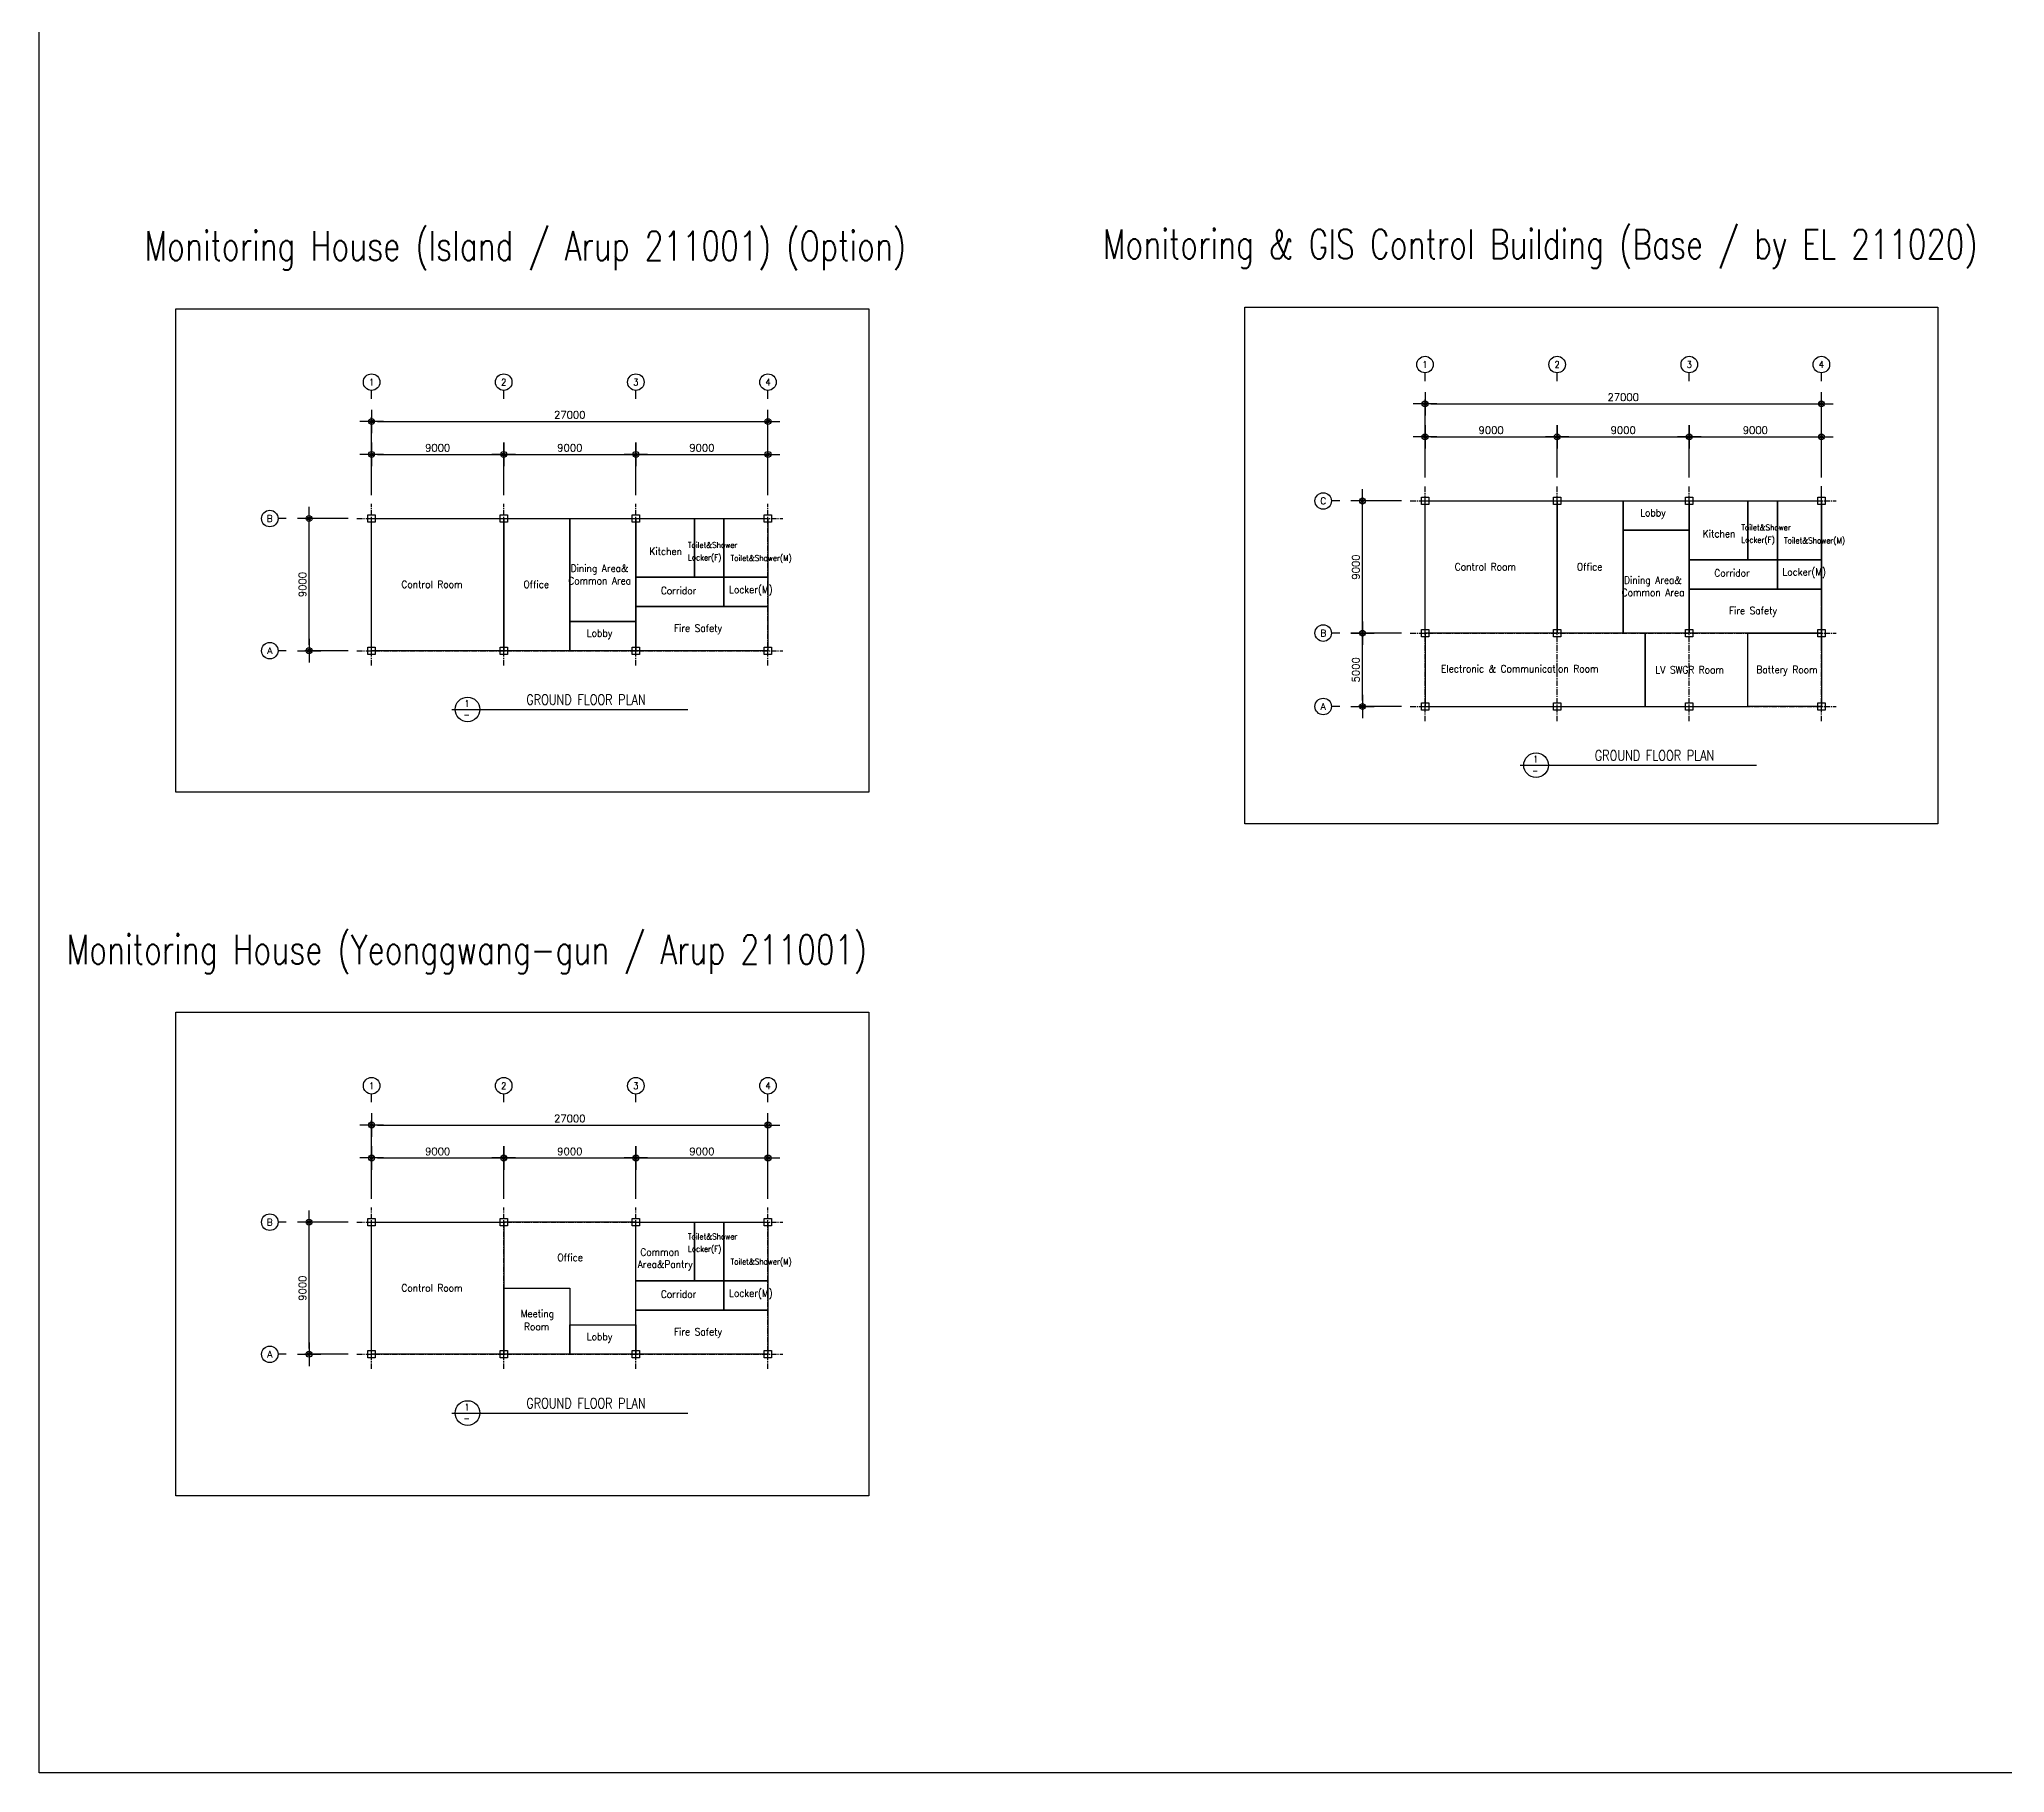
# Model space of a CAD drawing. Header units: millimetres. Extents: x 1547303 to 2238727, y -106680 to 167950.
# Drawn here: x 1817916 to 1951789, y -106680 to 11391 of the extents above; entities that cross this region are included whole.
import ezdxf
from ezdxf.enums import TextEntityAlignment as Align

# ---------------------------------------------------------------- set-up
doc = ezdxf.new("R2010")
doc.units = ezdxf.units.MM
doc.header["$LTSCALE"] = 150
doc.linetypes.add('CENTERX2', pattern=[4, 2.5, -0.5, 0.5, -0.5])
doc.layers.get('Defpoints').update_dxf_attribs({"color": 140})
for name, color, linetype in [('0S_Layout', 2, 'Continuous'), ('7TEXT', 7, 'Continuous'), ('CEN_LINE', 1, 'CENTERX2'), ('DIM', 7, 'Continuous'), ('SYM', 7, 'Continuous'), ('TEXT', 4, 'Continuous'), ('TXT', 2, 'Continuous')]:
    doc.layers.add(name, color=color, linetype=linetype)
doc.styles.add('RomanS', font='romans.shx', dxfattribs={"bigfont": 'whgtxt.shx'})
doc.styles.add('ROMANT', font='ROMANT')
doc.styles.get("Standard").update_dxf_attribs({"font": 'romans.shx', "width": 0.75, "bigfont": 'whgtxt.shx'})
doc.dimstyles.new('HYUN', dxfattribs={"dimscale": 80, "dimtxt": 3, "dimasz": 1, "dimexe": 1.5, "dimexo": 3, "dimgap": 1, "dimtad": 1, "dimdec": 0, "dimzin": 0, "dimdsep": 46, "dimtxsty": 'RomanS', "dimblk": 'd_dot', "dimcen": -1, "dimclrd": 256, "dimclre": 256, "dimclrt": 3, "dimadec": 0, "dimazin": 0, "dimtfac": 1, "dimtdec": 0, "dimtix": 1, "dimtmove": 2, "dimatfit": 3, "dimfxl": 1.5, "dimtolj": 1, "dimtzin": 0, "dimarcsym": 0})

# ---------------------------------------------------------------- blocks, each defined once
blk = doc.blocks.new('d_dot')
for p, q in [((-2, 0), (2, 0)), ((0, -2), (0, 2))]:
    blk.add_line(p, q)
for radius in [0.5, 0.25]:
    blk.add_circle((0, 0), radius)
blk = doc.blocks.new('*D75')
at = {"layer": 'Defpoints', "color": 0}
for p in [(1849550, -16882), (1840550, -20254), (1849550, -20254)]:
    blk.add_point(p, dxfattribs=at)
at = {"layer": 'DIM', "lineweight": -2}
for p, q in [((1840550, -19654), (1840550, -16582)), ((1840950, -16882), (1849150, -16882)), ((1849550, -19654), (1849550, -16582))]:
    blk.add_line(p, q, dxfattribs=at)
at = {"layer": 'DIM', "lineweight": -2, "xscale": 400, "yscale": 400, "zscale": 400, "rotation": 180}
blk.add_blockref('d_dot', (1840550, -16882), dxfattribs=at)
at = {"layer": 'DIM', "lineweight": -2, "xscale": 400, "yscale": 400, "zscale": 400}
blk.add_blockref('d_dot', (1849550, -16882), dxfattribs=at)
at = {"layer": 'DIM', "color": 3, "insert": (1845050, -16432), "char_height": 500, "attachment_point": 5, "style": 'RomanS'}
blk.add_mtext('\\A1;9000', dxfattribs=at)
blk = doc.blocks.new('*D76')
at = {"layer": 'Defpoints', "color": 0}
for p in [(1836292, -21254), (1839550, -21254), (1839550, -30254)]:
    blk.add_point(p, dxfattribs=at)
at = {"layer": 'DIM', "lineweight": -2}
for p, q in [((1838950, -21254), (1835992, -21254)), ((1836292, -29854), (1836292, -21654)), ((1838950, -30254), (1835992, -30254))]:
    blk.add_line(p, q, dxfattribs=at)
at = {"layer": 'DIM', "lineweight": -2, "xscale": 400, "yscale": 400, "zscale": 400}
for p, rotation in [((1836292, -21254), 90), ((1836292, -30254), 270)]:
    blk.add_blockref('d_dot', p, dxfattribs=dict(at, rotation=rotation))
at = {"layer": 'DIM', "color": 3, "insert": (1835842, -25754), "char_height": 500, "attachment_point": 5, "rotation": 90, "style": 'RomanS'}
blk.add_mtext('\\A1;9000', dxfattribs=at)
blk = doc.blocks.new('*D77')
at = {"layer": 'Defpoints', "color": 0}
for p in [(1867550, -14637), (1840550, -20254), (1867550, -20254)]:
    blk.add_point(p, dxfattribs=at)
at = {"layer": 'DIM', "lineweight": -2}
for p, q in [((1840550, -19654), (1840550, -14337)), ((1840950, -14637), (1867150, -14637)), ((1867550, -19654), (1867550, -14337))]:
    blk.add_line(p, q, dxfattribs=at)
at = {"layer": 'DIM', "lineweight": -2, "xscale": 400, "yscale": 400, "zscale": 400, "rotation": 180}
blk.add_blockref('d_dot', (1840550, -14637), dxfattribs=at)
at = {"layer": 'DIM', "lineweight": -2, "xscale": 400, "yscale": 400, "zscale": 400}
blk.add_blockref('d_dot', (1867550, -14637), dxfattribs=at)
at = {"layer": 'DIM', "color": 3, "insert": (1854050, -14187), "char_height": 500, "attachment_point": 5, "style": 'RomanS'}
blk.add_mtext('\\A1;27000', dxfattribs=at)
blk = doc.blocks.new('*D78')
at = {"layer": 'Defpoints', "color": 0}
for p in [(1858550, -16882), (1849550, -20254), (1858550, -20254)]:
    blk.add_point(p, dxfattribs=at)
at = {"layer": 'DIM', "lineweight": -2}
for p, q in [((1849550, -19654), (1849550, -16582)), ((1849950, -16882), (1858150, -16882)), ((1858550, -19654), (1858550, -16582))]:
    blk.add_line(p, q, dxfattribs=at)
at = {"layer": 'DIM', "lineweight": -2, "xscale": 400, "yscale": 400, "zscale": 400, "rotation": 180}
blk.add_blockref('d_dot', (1849550, -16882), dxfattribs=at)
at = {"layer": 'DIM', "lineweight": -2, "xscale": 400, "yscale": 400, "zscale": 400}
blk.add_blockref('d_dot', (1858550, -16882), dxfattribs=at)
at = {"layer": 'DIM', "color": 3, "insert": (1854050, -16432), "char_height": 500, "attachment_point": 5, "style": 'RomanS'}
blk.add_mtext('\\A1;9000', dxfattribs=at)
blk = doc.blocks.new('*D79')
at = {"layer": 'Defpoints', "color": 0}
for p in [(1867550, -16882), (1858550, -20254), (1867550, -20254)]:
    blk.add_point(p, dxfattribs=at)
at = {"layer": 'DIM', "lineweight": -2}
for p, q in [((1858550, -19654), (1858550, -16582)), ((1858950, -16882), (1867150, -16882)), ((1867550, -19654), (1867550, -16582))]:
    blk.add_line(p, q, dxfattribs=at)
at = {"layer": 'DIM', "lineweight": -2, "xscale": 400, "yscale": 400, "zscale": 400, "rotation": 180}
blk.add_blockref('d_dot', (1858550, -16882), dxfattribs=at)
at = {"layer": 'DIM', "lineweight": -2, "xscale": 400, "yscale": 400, "zscale": 400}
blk.add_blockref('d_dot', (1867550, -16882), dxfattribs=at)
at = {"layer": 'DIM', "color": 3, "insert": (1863050, -16432), "char_height": 500, "attachment_point": 5, "style": 'RomanS'}
blk.add_mtext('\\A1;9000', dxfattribs=at)
blk = doc.blocks.new('*D84')
at = {"layer": 'Defpoints', "color": 0}
for p in [(1849550, -64808), (1840550, -68180), (1849550, -68180)]:
    blk.add_point(p, dxfattribs=at)
at = {"layer": 'DIM', "lineweight": -2}
for p, q in [((1840550, -67580), (1840550, -64508)), ((1840950, -64808), (1849150, -64808)), ((1849550, -67580), (1849550, -64508))]:
    blk.add_line(p, q, dxfattribs=at)
at = {"layer": 'DIM', "lineweight": -2, "xscale": 400, "yscale": 400, "zscale": 400, "rotation": 180}
blk.add_blockref('d_dot', (1840550, -64808), dxfattribs=at)
at = {"layer": 'DIM', "lineweight": -2, "xscale": 400, "yscale": 400, "zscale": 400}
blk.add_blockref('d_dot', (1849550, -64808), dxfattribs=at)
at = {"layer": 'DIM', "color": 3, "insert": (1845050, -64358), "char_height": 500, "attachment_point": 5, "style": 'RomanS'}
blk.add_mtext('\\A1;9000', dxfattribs=at)
blk = doc.blocks.new('*D85')
at = {"layer": 'Defpoints', "color": 0}
for p in [(1836292, -69180), (1839550, -69180), (1839550, -78180)]:
    blk.add_point(p, dxfattribs=at)
at = {"layer": 'DIM', "lineweight": -2}
for p, q in [((1838950, -69180), (1835992, -69180)), ((1836292, -77780), (1836292, -69580)), ((1838950, -78180), (1835992, -78180))]:
    blk.add_line(p, q, dxfattribs=at)
at = {"layer": 'DIM', "lineweight": -2, "xscale": 400, "yscale": 400, "zscale": 400}
for p, rotation in [((1836292, -69180), 90), ((1836292, -78180), 270)]:
    blk.add_blockref('d_dot', p, dxfattribs=dict(at, rotation=rotation))
at = {"layer": 'DIM', "color": 3, "insert": (1835842, -73680), "char_height": 500, "attachment_point": 5, "rotation": 90, "style": 'RomanS'}
blk.add_mtext('\\A1;9000', dxfattribs=at)
blk = doc.blocks.new('*D86')
at = {"layer": 'Defpoints', "color": 0}
for p in [(1867550, -62563), (1840550, -68180), (1867550, -68180)]:
    blk.add_point(p, dxfattribs=at)
at = {"layer": 'DIM', "lineweight": -2}
for p, q in [((1840550, -67580), (1840550, -62263)), ((1840950, -62563), (1867150, -62563)), ((1867550, -67580), (1867550, -62263))]:
    blk.add_line(p, q, dxfattribs=at)
at = {"layer": 'DIM', "lineweight": -2, "xscale": 400, "yscale": 400, "zscale": 400, "rotation": 180}
blk.add_blockref('d_dot', (1840550, -62563), dxfattribs=at)
at = {"layer": 'DIM', "lineweight": -2, "xscale": 400, "yscale": 400, "zscale": 400}
blk.add_blockref('d_dot', (1867550, -62563), dxfattribs=at)
at = {"layer": 'DIM', "color": 3, "insert": (1854050, -62113), "char_height": 500, "attachment_point": 5, "style": 'RomanS'}
blk.add_mtext('\\A1;27000', dxfattribs=at)
blk = doc.blocks.new('*D87')
at = {"layer": 'Defpoints', "color": 0}
for p in [(1858550, -64808), (1849550, -68180), (1858550, -68180)]:
    blk.add_point(p, dxfattribs=at)
at = {"layer": 'DIM', "lineweight": -2}
for p, q in [((1849550, -67580), (1849550, -64508)), ((1849950, -64808), (1858150, -64808)), ((1858550, -67580), (1858550, -64508))]:
    blk.add_line(p, q, dxfattribs=at)
at = {"layer": 'DIM', "lineweight": -2, "xscale": 400, "yscale": 400, "zscale": 400, "rotation": 180}
blk.add_blockref('d_dot', (1849550, -64808), dxfattribs=at)
at = {"layer": 'DIM', "lineweight": -2, "xscale": 400, "yscale": 400, "zscale": 400}
blk.add_blockref('d_dot', (1858550, -64808), dxfattribs=at)
at = {"layer": 'DIM', "color": 3, "insert": (1854050, -64358), "char_height": 500, "attachment_point": 5, "style": 'RomanS'}
blk.add_mtext('\\A1;9000', dxfattribs=at)
blk = doc.blocks.new('*D88')
at = {"layer": 'Defpoints', "color": 0}
for p in [(1867550, -64808), (1858550, -68180), (1867550, -68180)]:
    blk.add_point(p, dxfattribs=at)
at = {"layer": 'DIM', "lineweight": -2}
for p, q in [((1858550, -67580), (1858550, -64508)), ((1858950, -64808), (1867150, -64808)), ((1867550, -67580), (1867550, -64508))]:
    blk.add_line(p, q, dxfattribs=at)
at = {"layer": 'DIM', "lineweight": -2, "xscale": 400, "yscale": 400, "zscale": 400, "rotation": 180}
blk.add_blockref('d_dot', (1858550, -64808), dxfattribs=at)
at = {"layer": 'DIM', "lineweight": -2, "xscale": 400, "yscale": 400, "zscale": 400}
blk.add_blockref('d_dot', (1867550, -64808), dxfattribs=at)
at = {"layer": 'DIM', "color": 3, "insert": (1863050, -64358), "char_height": 500, "attachment_point": 5, "style": 'RomanS'}
blk.add_mtext('\\A1;9000', dxfattribs=at)
blk = doc.blocks.new('*D118')
at = {"layer": 'Defpoints', "color": 0}
for p in [(1921304, -15683), (1912304, -19055), (1921304, -19055)]:
    blk.add_point(p, dxfattribs=at)
at = {"layer": 'DIM', "lineweight": -2}
for p, q in [((1912304, -18455), (1912304, -15383)), ((1912704, -15683), (1920904, -15683)), ((1921304, -18455), (1921304, -15383))]:
    blk.add_line(p, q, dxfattribs=at)
at = {"layer": 'DIM', "lineweight": -2, "xscale": 400, "yscale": 400, "zscale": 400, "rotation": 180}
blk.add_blockref('d_dot', (1912304, -15683), dxfattribs=at)
at = {"layer": 'DIM', "lineweight": -2, "xscale": 400, "yscale": 400, "zscale": 400}
blk.add_blockref('d_dot', (1921304, -15683), dxfattribs=at)
at = {"layer": 'DIM', "color": 3, "insert": (1916804, -15233), "char_height": 500, "attachment_point": 5, "style": 'RomanS'}
blk.add_mtext('\\A1;9000', dxfattribs=at)
blk = doc.blocks.new('*D119')
at = {"layer": 'Defpoints', "color": 0}
for p in [(1908045, -20055), (1911304, -20055), (1911304, -29055)]:
    blk.add_point(p, dxfattribs=at)
at = {"layer": 'DIM', "lineweight": -2}
for p, q in [((1910704, -20055), (1907745, -20055)), ((1908045, -28655), (1908045, -20455)), ((1910704, -29055), (1907745, -29055))]:
    blk.add_line(p, q, dxfattribs=at)
at = {"layer": 'DIM', "lineweight": -2, "xscale": 400, "yscale": 400, "zscale": 400}
for p, rotation in [((1908045, -20055), 90), ((1908045, -29055), 270)]:
    blk.add_blockref('d_dot', p, dxfattribs=dict(at, rotation=rotation))
at = {"layer": 'DIM', "color": 3, "insert": (1907595, -24555), "char_height": 500, "attachment_point": 5, "rotation": 90, "style": 'RomanS'}
blk.add_mtext('\\A1;9000', dxfattribs=at)
blk = doc.blocks.new('*D120')
at = {"layer": 'Defpoints', "color": 0}
for p in [(1939304, -13438), (1912304, -19055), (1939304, -19055)]:
    blk.add_point(p, dxfattribs=at)
at = {"layer": 'DIM', "lineweight": -2}
for p, q in [((1912304, -18455), (1912304, -13138)), ((1939304, -18455), (1939304, -13138)), ((1912704, -13438), (1938904, -13438))]:
    blk.add_line(p, q, dxfattribs=at)
at = {"layer": 'DIM', "lineweight": -2, "xscale": 400, "yscale": 400, "zscale": 400, "rotation": 180}
blk.add_blockref('d_dot', (1912304, -13438), dxfattribs=at)
at = {"layer": 'DIM', "lineweight": -2, "xscale": 400, "yscale": 400, "zscale": 400}
blk.add_blockref('d_dot', (1939304, -13438), dxfattribs=at)
at = {"layer": 'DIM', "color": 3, "insert": (1925804, -12988), "char_height": 500, "attachment_point": 5, "style": 'RomanS'}
blk.add_mtext('\\A1;27000', dxfattribs=at)
blk = doc.blocks.new('*D121')
at = {"layer": 'Defpoints', "color": 0}
for p in [(1930304, -15683), (1921304, -19055), (1930304, -19055)]:
    blk.add_point(p, dxfattribs=at)
at = {"layer": 'DIM', "lineweight": -2}
for p, q in [((1921304, -18455), (1921304, -15383)), ((1921704, -15683), (1929904, -15683)), ((1930304, -18455), (1930304, -15383))]:
    blk.add_line(p, q, dxfattribs=at)
at = {"layer": 'DIM', "lineweight": -2, "xscale": 400, "yscale": 400, "zscale": 400, "rotation": 180}
blk.add_blockref('d_dot', (1921304, -15683), dxfattribs=at)
at = {"layer": 'DIM', "lineweight": -2, "xscale": 400, "yscale": 400, "zscale": 400}
blk.add_blockref('d_dot', (1930304, -15683), dxfattribs=at)
at = {"layer": 'DIM', "color": 3, "insert": (1925804, -15233), "char_height": 500, "attachment_point": 5, "style": 'RomanS'}
blk.add_mtext('\\A1;9000', dxfattribs=at)
blk = doc.blocks.new('*D122')
at = {"layer": 'Defpoints', "color": 0}
for p in [(1939304, -15683), (1930304, -19055), (1939304, -19055)]:
    blk.add_point(p, dxfattribs=at)
at = {"layer": 'DIM', "lineweight": -2}
for p, q in [((1930304, -18455), (1930304, -15383)), ((1930704, -15683), (1938904, -15683)), ((1939304, -18455), (1939304, -15383))]:
    blk.add_line(p, q, dxfattribs=at)
at = {"layer": 'DIM', "lineweight": -2, "xscale": 400, "yscale": 400, "zscale": 400, "rotation": 180}
blk.add_blockref('d_dot', (1930304, -15683), dxfattribs=at)
at = {"layer": 'DIM', "lineweight": -2, "xscale": 400, "yscale": 400, "zscale": 400}
blk.add_blockref('d_dot', (1939304, -15683), dxfattribs=at)
at = {"layer": 'DIM', "color": 3, "insert": (1934804, -15233), "char_height": 500, "attachment_point": 5, "style": 'RomanS'}
blk.add_mtext('\\A1;9000', dxfattribs=at)
blk = doc.blocks.new('*D123')
at = {"layer": 'Defpoints', "color": 0}
for p in [(1908045, -29055), (1911304, -29055), (1911304, -34055)]:
    blk.add_point(p, dxfattribs=at)
at = {"layer": 'DIM', "lineweight": -2}
for p, q in [((1910704, -29055), (1907745, -29055)), ((1908045, -33655), (1908045, -29455)), ((1910704, -34055), (1907745, -34055))]:
    blk.add_line(p, q, dxfattribs=at)
at = {"layer": 'DIM', "lineweight": -2, "xscale": 400, "yscale": 400, "zscale": 400}
for p, rotation in [((1908045, -29055), 90), ((1908045, -34055), 270)]:
    blk.add_blockref('d_dot', p, dxfattribs=dict(at, rotation=rotation))
at = {"layer": 'DIM', "color": 3, "insert": (1907595, -31555), "char_height": 500, "attachment_point": 5, "rotation": 90, "style": 'RomanS'}
blk.add_mtext('\\A1;5000', dxfattribs=at)

msp = doc.modelspace()

# ---------------------------------------------------------------- linework, layer by layer
at = {"color": 1}
for points in [[(1827216.1, -6960.1), (1874423.7, -6960.1), (1874423.7, -39886.4), (1827216.1, -39886.4)], [(1900025.6, -6845.5), (1947233.2, -6845.5), (1947233.2, -42054.9), (1900025.6, -42054.9)], [(1827216.1, -54886.4), (1874423.7, -54886.4), (1874423.7, -87812.8), (1827216.1, -87812.8)]]:
    msp.add_lwpolyline(points, close=True, dxfattribs=at)
at = {"layer": '0S_Layout', "color": 1}
msp.add_lwpolyline([(1817915.6, 81263.6), (2123124.1, 81263.6), (2123124.1, -106680.4), (1817915.6, -106680.4)], close=True, dxfattribs=at)
at = {"layer": '0S_Layout'}
for points in [[(1912053.7, -19804.9), (1912553.7, -19804.9), (1912553.7, -20304.9), (1912053.7, -20304.9)], [(1912303.7, -20054.9), (1921303.7, -20054.9), (1921303.7, -29054.9), (1912303.7, -29054.9)], [(1921053.7, -19804.9), (1921553.7, -19804.9), (1921553.7, -20304.9), (1921053.7, -20304.9)], [(1921303.7, -20054.9), (1925803.7, -20054.9), (1925803.7, -29054.9), (1921303.7, -29054.9)], [(1925803.7, -20054.9), (1930303.7, -20054.9), (1930303.7, -22054.9), (1925803.7, -22054.9)], [(1930053.7, -19804.9), (1930553.7, -19804.9), (1930553.7, -20304.9), (1930053.7, -20304.9)], [(1930303.7, -20054.9), (1934303.7, -20054.9), (1934303.7, -24054.9), (1930303.7, -24054.9)], [(1934303.7, -20054.9), (1936303.7, -20054.9), (1936303.7, -24054.9), (1934303.7, -24054.9)], [(1936303.7, -20054.9), (1939303.7, -20054.9), (1939303.7, -24054.9), (1936303.7, -24054.9)], [(1939053.7, -19804.9), (1939553.7, -19804.9), (1939553.7, -20304.9), (1939053.7, -20304.9)], [(1840300.1, -21004.1), (1840800.1, -21004.1), (1840800.1, -21504.1), (1840300.1, -21504.1)], [(1840550.1, -21254.1), (1849550.1, -21254.1), (1849550.1, -30254.1), (1840550.1, -30254.1)], [(1849300.1, -21004.1), (1849800.1, -21004.1), (1849800.1, -21504.1), (1849300.1, -21504.1)], [(1849550.1, -21254.1), (1854050.1, -21254.1), (1854050.1, -30254.1), (1849550.1, -30254.1)], [(1854050.1, -21254.1), (1858550.1, -21254.1), (1858550.1, -28254.1), (1854050.1, -28254.1)], [(1858300.1, -21004.1), (1858800.1, -21004.1), (1858800.1, -21504.1), (1858300.1, -21504.1)], [(1858550.1, -21254.1), (1862550.1, -21254.1), (1862550.1, -25254.1), (1858550.1, -25254.1)], [(1862550.1, -21254.1), (1864550.1, -21254.1), (1864550.1, -25254.1), (1862550.1, -25254.1)], [(1864550.1, -21254.1), (1867550.1, -21254.1), (1867550.1, -25254.1), (1864550.1, -25254.1)], [(1867300.1, -21004.1), (1867800.1, -21004.1), (1867800.1, -21504.1), (1867300.1, -21504.1)], [(1925803.7, -22054.9), (1930303.7, -22054.9), (1930303.7, -29054.9), (1925803.7, -29054.9)], [(1930303.7, -24054.9), (1936303.7, -24054.9), (1936303.7, -26054.9), (1930303.7, -26054.9)], [(1936303.7, -24054.9), (1939303.7, -24054.9), (1939303.7, -26054.9), (1936303.7, -26054.9)], [(1858550.1, -25254.1), (1864550.1, -25254.1), (1864550.1, -27254.1), (1858550.1, -27254.1)], [(1864550.1, -25254.1), (1867550.1, -25254.1), (1867550.1, -27254.1), (1864550.1, -27254.1)], [(1930303.7, -26054.9), (1939303.7, -26054.9), (1939303.7, -29054.9), (1930303.7, -29054.9)], [(1858550.1, -27254.1), (1867550.1, -27254.1), (1867550.1, -30254.1), (1858550.1, -30254.1)], [(1854050.1, -28254.1), (1858550.1, -28254.1), (1858550.1, -30254.1), (1854050.1, -30254.1)], [(1912053.7, -28804.9), (1912553.7, -28804.9), (1912553.7, -29304.9), (1912053.7, -29304.9)], [(1927303.7, -29054.9), (1912303.7, -29054.9), (1912303.7, -34054.9), (1927303.7, -34054.9)], [(1921053.7, -28804.9), (1921553.7, -28804.9), (1921553.7, -29304.9), (1921053.7, -29304.9)], [(1934303.7, -29054.9), (1927303.7, -29054.9), (1927303.7, -34054.9), (1934303.7, -34054.9)], [(1930053.7, -28804.9), (1930553.7, -28804.9), (1930553.7, -29304.9), (1930053.7, -29304.9)], [(1934303.7, -29054.9), (1939303.7, -29054.9), (1939303.7, -34054.9), (1934303.7, -34054.9)], [(1939053.7, -28804.9), (1939553.7, -28804.9), (1939553.7, -29304.9), (1939053.7, -29304.9)], [(1840300.1, -30004.1), (1840800.1, -30004.1), (1840800.1, -30504.1), (1840300.1, -30504.1)], [(1849300.1, -30004.1), (1849800.1, -30004.1), (1849800.1, -30504.1), (1849300.1, -30504.1)], [(1858300.1, -30004.1), (1858800.1, -30004.1), (1858800.1, -30504.1), (1858300.1, -30504.1)], [(1867300.1, -30004.1), (1867800.1, -30004.1), (1867800.1, -30504.1), (1867300.1, -30504.1)], [(1912053.7, -33804.9), (1912553.7, -33804.9), (1912553.7, -34304.9), (1912053.7, -34304.9)], [(1921053.7, -33804.9), (1921553.7, -33804.9), (1921553.7, -34304.9), (1921053.7, -34304.9)], [(1930053.7, -33804.9), (1930553.7, -33804.9), (1930553.7, -34304.9), (1930053.7, -34304.9)], [(1939053.7, -33804.9), (1939553.7, -33804.9), (1939553.7, -34304.9), (1939053.7, -34304.9)], [(1840300.1, -68930.4), (1840800.1, -68930.4), (1840800.1, -69430.4), (1840300.1, -69430.4)], [(1840550.1, -69180.4), (1849550.1, -69180.4), (1849550.1, -78180.4), (1840550.1, -78180.4)], [(1849300.1, -68930.4), (1849800.1, -68930.4), (1849800.1, -69430.4), (1849300.1, -69430.4)], [(1858300.1, -68930.4), (1858800.1, -68930.4), (1858800.1, -69430.4), (1858300.1, -69430.4)], [(1858550.1, -69180.4), (1862550.1, -69180.4), (1862550.1, -73180.4), (1858550.1, -73180.4)], [(1862550.1, -69180.4), (1864550.1, -69180.4), (1864550.1, -73180.4), (1862550.1, -73180.4)], [(1864550.1, -69180.4), (1867550.1, -69180.4), (1867550.1, -73180.4), (1864550.1, -73180.4)], [(1867300.1, -68930.4), (1867800.1, -68930.4), (1867800.1, -69430.4), (1867300.1, -69430.4)], [(1858550.1, -73180.4), (1864550.1, -73180.4), (1864550.1, -75180.4), (1858550.1, -75180.4)], [(1864550.1, -73180.4), (1867550.1, -73180.4), (1867550.1, -75180.4), (1864550.1, -75180.4)], [(1849550.1, -73680.4), (1854050.1, -73680.4), (1854050.1, -78180.4), (1849550.1, -78180.4)], [(1854050.1, -76180.4), (1858550.1, -76180.4), (1858550.1, -78180.4), (1854050.1, -78180.4)], [(1858550.1, -75180.4), (1867550.1, -75180.4), (1867550.1, -78180.4), (1858550.1, -78180.4)], [(1840300.1, -77930.4), (1840800.1, -77930.4), (1840800.1, -78430.4), (1840300.1, -78430.4)], [(1849300.1, -77930.4), (1849800.1, -77930.4), (1849800.1, -78430.4), (1849300.1, -78430.4)], [(1858300.1, -77930.4), (1858800.1, -77930.4), (1858800.1, -78430.4), (1858300.1, -78430.4)], [(1867300.1, -77930.4), (1867800.1, -77930.4), (1867800.1, -78430.4), (1867300.1, -78430.4)]]:
    msp.add_lwpolyline(points, close=True, dxfattribs=at)
msp.add_lwpolyline([(1849550.1, -69180.4), (1849550.1, -73680.4), (1854050.1, -73680.4), (1854050.1, -76180.4), (1858550.1, -76180.4), (1858550.1, -69180.4), (1849550.1, -69180.4)], dxfattribs=at)
at = {"layer": 'CEN_LINE'}
for p, q in [((1911303.7, -20054.9), (1940303.7, -20054.9)), ((1912303.7, -35054.9), (1912303.7, -19054.9)), ((1921303.7, -35054.9), (1921303.7, -19054.9)), ((1930303.7, -35054.9), (1930303.7, -19054.9)), ((1939303.7, -35054.9), (1939303.7, -19054.9)), ((1939303.7, -30054.9), (1939303.7, -19054.9)), ((1839550.1, -21254.1), (1868550.1, -21254.1)), ((1840550.1, -31254.1), (1840550.1, -20254.1)), ((1849550.1, -31254.1), (1849550.1, -20254.1)), ((1858550.1, -31254.1), (1858550.1, -20254.1)), ((1867550.1, -31254.1), (1867550.1, -20254.1)), ((1911303.7, -29054.9), (1940303.7, -29054.9)), ((1839550.1, -30254.1), (1868550.1, -30254.1)), ((1911303.7, -34054.9), (1940303.7, -34054.9)), ((1911303.7, -34054.9), (1940303.7, -34054.9)), ((1840550.1, -79180.4), (1840550.1, -68180.4)), ((1849550.1, -79180.4), (1849550.1, -68180.4)), ((1858550.1, -79180.4), (1858550.1, -68180.4)), ((1867550.1, -79180.4), (1867550.1, -68180.4)), ((1839550.1, -69180.4), (1868550.1, -69180.4)), ((1839550.1, -78180.4), (1868550.1, -78180.4))]:
    msp.add_line(p, q, dxfattribs=at)
at = {"layer": 'SYM', "color": 7}
for p, q in [((1912303.7, -11887.8), (1912303.7, -11325.3)), ((1921303.7, -11887.8), (1921303.7, -11325.3)), ((1930303.7, -11887.8), (1930303.7, -11325.3)), ((1939303.7, -11887.8), (1939303.7, -11325.3)), ((1840550.1, -13086.9), (1840550.1, -12524.4)), ((1849550.1, -13086.9), (1849550.1, -12524.4)), ((1858550.1, -13086.9), (1858550.1, -12524.4)), ((1867550.1, -13086.9), (1867550.1, -12524.4)), ((1906495.1, -20054.9), (1905932.6, -20054.9)), ((1834741.5, -21254.1), (1834179, -21254.1)), ((1906495.1, -29054.9), (1905932.6, -29054.9)), ((1834741.5, -30254.1), (1834179, -30254.1)), ((1906495.1, -34054.9), (1905932.6, -34054.9)), ((1840550.1, -61013.3), (1840550.1, -60450.8)), ((1849550.1, -61013.3), (1849550.1, -60450.8)), ((1858550.1, -61013.3), (1858550.1, -60450.8)), ((1867550.1, -61013.3), (1867550.1, -60450.8)), ((1834741.5, -69180.4), (1834179, -69180.4)), ((1834741.5, -78180.4), (1834179, -78180.4))]:
    msp.add_line(p, q, dxfattribs=at)
for centre in [(1912303.7, -10762.8), (1921303.7, -10762.8), (1930303.7, -10762.8), (1939303.7, -10762.8), (1840550.1, -11961.9), (1849550.1, -11961.9), (1858550.1, -11961.9), (1867550.1, -11961.9), (1905370.1, -20054.9), (1833616.5, -21254.1), (1905370.1, -29054.9), (1833616.5, -30254.1), (1905370.1, -34054.9), (1840550.1, -59888.3), (1849550.1, -59888.3), (1858550.1, -59888.3), (1867550.1, -59888.3), (1833616.5, -69180.4), (1833616.5, -78180.4)]:
    msp.add_circle(centre, 562.5, dxfattribs=at)
at = {"layer": 'TXT', "color": 7}
for p, q in [((1846006.5, -34254.1), (1862093.7, -34254.1)), ((1918791, -38054.9), (1934878.2, -38054.9)), ((1846006.5, -82180.4), (1862093.7, -82180.4))]:
    msp.add_line(p, q, dxfattribs=at)
for centre in [(1847084.4, -34254.1), (1919869, -38054.9), (1847084.4, -82180.4)]:
    msp.add_circle(centre, 840, dxfattribs=at)

# ---------------------------------------------------------------- texts
at = {"layer": '7TEXT', "color": 3, "style": 'RomanS', "width": 0.9}
for s, p in [('1', (1912303.7, -10762.8)), ('2', (1921303.7, -10762.8)), ('3', (1930303.7, -10762.8)), ('4', (1939303.7, -10762.8)), ('1', (1840550.1, -11961.9)), ('2', (1849550.1, -11961.9)), ('3', (1858550.1, -11961.9)), ('4', (1867550.1, -11961.9)), ('1', (1840550.1, -59888.3)), ('2', (1849550.1, -59888.3)), ('3', (1858550.1, -59888.3)), ('4', (1867550.1, -59888.3))]:
    msp.add_text(s, height=450, dxfattribs=at).set_placement(p, align=Align.MIDDLE_CENTER)
at = {"layer": '7TEXT', "color": 3, "style": 'RomanS'}
for s, p in [('C', (1905370.1, -20054.9)), ('B', (1833616.5, -21254.1)), ('B', (1905370.1, -29054.9)), ('A', (1833616.5, -30254.1)), ('A', (1905370.1, -34054.9)), ('B', (1833616.5, -69180.4)), ('A', (1833616.5, -78180.4))]:
    msp.add_text(s, height=450, dxfattribs=at).set_placement(p, align=Align.MIDDLE_CENTER)
at = {"layer": 'TEXT', "width": 0.75}
for s, p in [('Monitoring House (Island / Arup 211001) (Option)', (1825075.6, -2676)), ('Monitoring & GIS Control Building (Base / by EL 211020)', (1890354.9, -2561.5)), ('Monitoring House (Yeonggwang-gun / Arup 211001)', (1819769.6, -50602.4))]:
    msp.add_text(s, height=2000, dxfattribs=at).set_placement(p, align=Align.MIDDLE_LEFT)
at = {"layer": 'TEXT', "style": 'RomanS', "width": 0.9}
for s, height, p in [('Lobby', 500, (1926965.9, -20852.5)), ('Kitchen', 500, (1931226.9, -22283.4)), ('Toilet&Shower', 400, (1933850.9, -21854.9)), ('Locker(F)', 400, (1933850.9, -22700.3)), ('Toilet&Shower(M)', 400, (1936754.2, -22742.7)), ('Kitchen', 500, (1859473.3, -23482.5)), ('Toilet&Shower', 400, (1862097.3, -23054.1)), ('Locker(F)', 400, (1862097.3, -23899.5)), ('Toilet&Shower(M)', 400, (1865000.6, -23941.8)), ('Common Area', 500, (1853946.2, -25491.1)), ('Dining Area&', 500, (1854107.3, -24642.8)), ('Control Room', 500, (1914333.4, -24535.4)), ('Office', 500, (1922649.3, -24535.4)), ('Dining Area&', 500, (1925860.9, -25443.7)), ('Corridor', 500, (1932007.4, -24961.4)), ('Locker(M)', 500, (1936653, -24889.1)), ('Control Room', 500, (1842579.8, -25734.5)), ('Office', 500, (1850895.7, -25734.5)), ('Corridor', 500, (1860253.8, -26160.5)), ('Locker(M)', 500, (1864899.4, -26088.3)), ('Common Area', 500, (1925699.8, -26292)), ('Fire Safety', 500, (1933006.9, -27520.2)), ('Lobby', 500, (1855212.3, -29051.6)), ('Fire Safety', 500, (1861150.1, -28719.4)), ('Electronic & Communication Room', 500, (1913399.5, -31481)), ('LV SWGR Room', 500, (1928000, -31549.7)), ('Battery Room', 500, (1934878.6, -31542.3)), ('Toilet&Shower', 400, (1862097.3, -70156.3)), ('Locker(F)', 400, (1862097.3, -71001.7)), ('Office', 500, (1853209.1, -71579.4)), ('Area&Pantry', 500, (1858680, -72049.3)), ('Common', 500, (1858850.7, -71217.7)), ('Toilet&Shower(M)', 400, (1865000.6, -71868.2)), ('Control Room', 500, (1842579.8, -73660.9)), ('Corridor', 500, (1860253.8, -74086.9)), ('Locker(M)', 500, (1864899.4, -74014.7)), ('Meeting', 500, (1850704.2, -75407.5)), ('Room', 500, (1850938.4, -76294)), ('Lobby', 500, (1855212.3, -76978)), ('Fire Safety', 500, (1861150.1, -76645.7))]:
    msp.add_text(s, height=height, dxfattribs=at).set_placement(p, align=Align.MIDDLE_LEFT)
at = {"layer": 'TXT', "color": 7, "style": 'ROMANT', "width": 0.8}
for p in [(1859222.6, -33938.8), (1932007.1, -37739.7), (1859222.6, -81865.2)]:
    msp.add_text('GROUND FLOOR PLAN', height=700, dxfattribs=at).set_placement(p, align=Align.RIGHT)
for s, p in [('-', (1846824, -34844.4)), ('1', (1846896.8, -34073)), ('1', (1919681.4, -37873.9)), ('-', (1919608.5, -38645.3)), ('1', (1846896.8, -81999.4)), ('-', (1846824, -82770.8))]:
    msp.add_text(s, height=448, dxfattribs=at).set_placement(p)

# ---------------------------------------------------------------- dimensions: what is measured, and where the dimension line sits
at = {"layer": 'DIM'}
for base, p1, p2, picture, middle in [((1939303.7, -13437.8), (1912303.7, -19054.9), (1939303.7, -19054.9), '*D120', (1925803.7, -12987.8)), ((1867550.1, -14636.9), (1840550.1, -20254.1), (1867550.1, -20254.1), '*D77', (1854050.1, -14186.9)), ((1921303.7, -15682.6), (1912303.7, -19054.9), (1921303.7, -19054.9), '*D118', (1916803.7, -15232.6)), ((1930303.7, -15682.6), (1921303.7, -19054.9), (1930303.7, -19054.9), '*D121', (1925803.7, -15232.6)), ((1939303.7, -15682.6), (1930303.7, -19054.9), (1939303.7, -19054.9), '*D122', (1934803.7, -15232.6)), ((1849550.1, -16881.7), (1840550.1, -20254.1), (1849550.1, -20254.1), '*D75', (1845050.1, -16431.7)), ((1858550.1, -16881.7), (1849550.1, -20254.1), (1858550.1, -20254.1), '*D78', (1854050.1, -16431.7)), ((1867550.1, -16881.7), (1858550.1, -20254.1), (1867550.1, -20254.1), '*D79', (1863050.1, -16431.7)), ((1867550.1, -62563.3), (1840550.1, -68180.4), (1867550.1, -68180.4), '*D86', (1854050.1, -62113.3)), ((1849550.1, -64808.1), (1840550.1, -68180.4), (1849550.1, -68180.4), '*D84', (1845050.1, -64358.1)), ((1858550.1, -64808.1), (1849550.1, -68180.4), (1858550.1, -68180.4), '*D87', (1854050.1, -64358.1)), ((1867550.1, -64808.1), (1858550.1, -68180.4), (1867550.1, -68180.4), '*D88', (1863050.1, -64358.1))]:
    dim = msp.add_linear_dim(base=base, p1=p1, p2=p2, dimstyle='HYUN', override={"dimscale": 200, "dimtxt": 2.5, "dimasz": 2}, dxfattribs=at)
    dim.commit()
    dim.dimension.update_dxf_attribs({"geometry": picture, "text_midpoint": middle})
for base, p1, p2, picture, middle in [((1908045.1, -20054.9), (1911303.7, -29054.9), (1911303.7, -20054.9), '*D119', (1907595.1, -24554.9)), ((1836291.5, -21254.1), (1839550.1, -30254.1), (1839550.1, -21254.1), '*D76', (1835841.5, -25754.1)), ((1908045.1, -29054.9), (1911303.7, -34054.9), (1911303.7, -29054.9), '*D123', (1907595.1, -31554.9)), ((1836291.5, -69180.4), (1839550.1, -78180.4), (1839550.1, -69180.4), '*D85', (1835841.5, -73680.4))]:
    dim = msp.add_linear_dim(base=base, p1=p1, p2=p2, angle=90, dimstyle='HYUN', override={"dimscale": 200, "dimtxt": 2.5, "dimasz": 2}, dxfattribs=at)
    dim.commit()
    dim.dimension.update_dxf_attribs({"geometry": picture, "text_midpoint": middle})

doc.saveas('drawing.dxf')
